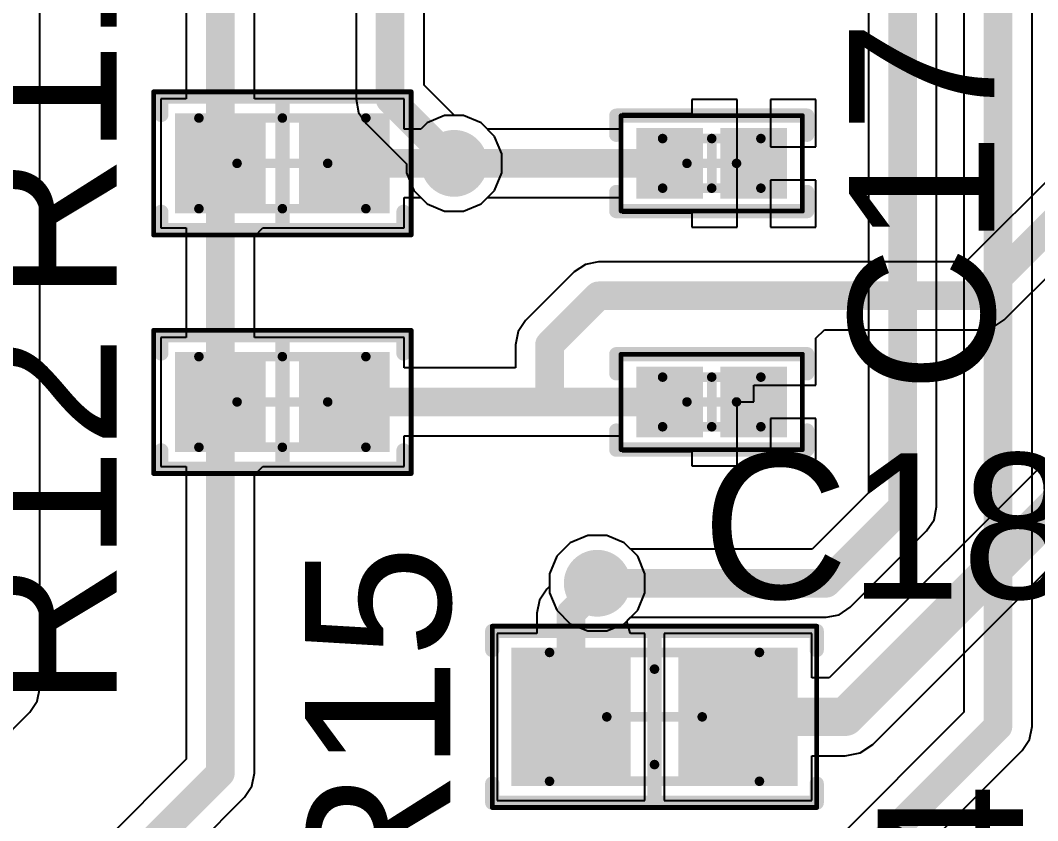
# Model space of a CAD drawing. Header units: millimetres. Extents: x 0.02 to 2.82, y 0.02 to 1.79.
# Drawn here: x 2.0867 to 2.5065, y 0.1914 to 0.5216 of the extents above; entities that cross this region are included whole.
import ezdxf

# ---------------------------------------------------------------- set-up
doc = ezdxf.new("R2010")
doc.units = ezdxf.units.MM
doc.header["$MEASUREMENT"] = 0
for name, color, linetype in [('BottomLayer', 5, 'Continuous'), ('BottomSolder', 6, 'Continuous'), ('Mechanical13', 56, 'Continuous'), ('Mechanical15', 56, 'Continuous'), ('TopLayer', 1, 'Continuous'), ('TopOverlay', 2, 'Continuous'), ('TopPaste', 8, 'Continuous'), ('TopSolder', 216, 'Continuous'), ('ViaHoleLayer', 16, 'Continuous')]:
    doc.layers.add(name, color=color, linetype=linetype)
doc.styles.add('Arial', font='arial.ttf', dxfattribs={"height": 0.2})

# ---------------------------------------------------------------- blocks, each defined once
blk = doc.blocks.new('RES_0805_2012_2')
at = {"layer": 'TopLayer'}
for points in [[(-0.0570866, -0.0265748), (-0.0570866, 0.0265748), (-0.011811, 0.0265748), (-0.011811, -0.0265748)], [(0.011811, -0.0265748), (0.011811, 0.0265748), (0.0570866, 0.0265748), (0.0570866, -0.0265748)]]:
    blk.add_hatch(color=1, dxfattribs=at).paths.add_polyline_path(points)
at = {"layer": 'TopPaste'}
for points in [[(-0.0570866, -0.0265748), (-0.0570866, 0.0265748), (-0.011811, 0.0265748), (-0.011811, -0.0265748)], [(0.011811, -0.0265748), (0.011811, 0.0265748), (0.0570866, 0.0265748), (0.0570866, -0.0265748)]]:
    blk.add_hatch(color=8, dxfattribs=at).paths.add_polyline_path(points)
at = {"layer": 'TopSolder'}
for points in [[(-0.0590551, -0.0285433), (-0.0590551, 0.0285433), (-0.009842499999999997, 0.0285433), (-0.009842500000000002, -0.0285433)], [(0.009842499999999997, -0.0285433), (0.009842500000000002, 0.0285433), (0.0590551, 0.0285433), (0.0590551, -0.0285433)]]:
    blk.add_hatch(color=216, dxfattribs=at).paths.add_polyline_path(points)
at = {"layer": 'Mechanical13', "const_width": 0.003937}
for points in [[(-0.0433071, -0.0265748), (-0.0433071, 0.0265748)], [(-0.0433071, 0.0265748), (0.0433071, 0.0265748)], [(0.0433071, -0.0265748), (0.0433071, 0.0265748)], [(-0.0433071, -0.0265748), (0.0433071, -0.0265748)]]:
    blk.add_lwpolyline(points, dxfattribs=at)
at = {"layer": 'Mechanical13', "const_width": 0.0019685}
for points in [[(-0.0442913, 0.0265748, 1), (-0.0423229, 0.0265748, 1)], [(-0.0442913, 0.0265748, 1), (-0.0423229, 0.0265748, 1)], [(0.0423229, 0.0265748, 1), (0.0442913, 0.0265748, 1)], [(0.0423229, 0.0265748, 1), (0.0442913, 0.0265748, 1)], [(-0.0442913, -0.0265748, 1), (-0.0423229, -0.0265748, 1)], [(-0.0442913, -0.0265748, 1), (-0.0423229, -0.0265748, 1)], [(0.0423229, -0.0265748, 1), (0.0442913, -0.0265748, 1)], [(0.0423229, -0.0265748, 1), (0.0442913, -0.0265748, 1)]]:
    blk.add_lwpolyline(points, format="xyb", close=True, dxfattribs=at)
at = {"layer": 'Mechanical15'}
for points, const_width in [([(-0.0669291, -0.0374016), (-0.0669291, 0.0374016)], 0.0019685), ([(-0.0669291, 0.0374016), (0.0669292, 0.0374016)], 0.0019685), ([(0.0669292, -0.0374016), (0.0669292, 0.0374016)], 0.0019685), ([(0, -0.019685), (0, 0.019685)], 0.003937), ([(-0.019685, 0), (0.0196851, 0)], 0.003937), ([(-0.0669291, -0.0374016), (0.0669292, -0.0374016)], 0.0019685)]:
    blk.add_lwpolyline(points, dxfattribs=dict(at, const_width=const_width))
for points, const_width in [([(-0.0674212, 0.0374016, 1), (-0.066437, 0.0374016, 1)], 0.0009842), ([(-0.0674212, 0.0374016, 1), (-0.066437, 0.0374016, 1)], 0.0009842), ([(0.0664371, 0.0374016, 1), (0.0674213, 0.0374016, 1)], 0.0009842), ([(0.0664371, 0.0374016, 1), (0.0674213, 0.0374016, 1)], 0.0009842), ([(-0.0009842, 0.019685, 1), (0.0009842, 0.019685, 1)], 0.0019685), ([(-0.0206692, 0, 1), (-0.0187008, 0, 1)], 0.0019685), ([(0.0187009, 0, 1), (0.0206693, 0, 1)], 0.0019685), ([(-0.0009842, -0.019685, 1), (0.0009842, -0.019685, 1)], 0.0019685), ([(-0.0674212, -0.0374016, 1), (-0.066437, -0.0374016, 1)], 0.0009842), ([(-0.0674212, -0.0374016, 1), (-0.066437, -0.0374016, 1)], 0.0009842), ([(0.0664371, -0.0374016, 1), (0.0674213, -0.0374016, 1)], 0.0009842), ([(0.0664371, -0.0374016, 1), (0.0674213, -0.0374016, 1)], 0.0009842)]:
    blk.add_lwpolyline(points, format="xyb", close=True, dxfattribs=dict(at, const_width=const_width))
at = {"layer": 'TopOverlay', "const_width": 0.0059055}
for points in [[(-0.0669291, 0.0275591), (-0.0669291, 0.0354331)], [(-0.0669291, 0.0354331), (0.0669291, 0.0354331)], [(0, -0.0354331), (0, 0.0354331)], [(0.0669291, 0.0275591), (0.0669291, 0.0354331)], [(-0.0669291, -0.0354331), (-0.0669291, -0.0275591)], [(0.0669291, -0.0354331), (0.0669291, -0.0275591)], [(-0.0669291, -0.0354331), (0.0669291, -0.0354331)]]:
    blk.add_lwpolyline(points, dxfattribs=at)
at = {"layer": 'TopOverlay', "const_width": 0.0029527}
for points in [[(-0.0684055, 0.0354331, 1), (-0.0654527, 0.0354331, 1)], [(-0.0684055, 0.0354331, 1), (-0.0654527, 0.0354331, 1)], [(-0.0014764, 0.0354331, 1), (0.0014764, 0.0354331, 1)], [(0.0654527, 0.0354331, 1), (0.0684055, 0.0354331, 1)], [(0.0654527, 0.0354331, 1), (0.0684055, 0.0354331, 1)], [(-0.0684055, 0.0275591, 1), (-0.0654527, 0.0275591, 1)], [(0.0654527, 0.0275591, 1), (0.0684055, 0.0275591, 1)], [(-0.0684055, -0.0275591, 1), (-0.0654527, -0.0275591, 1)], [(0.0654527, -0.0275591, 1), (0.0684055, -0.0275591, 1)], [(-0.0684055, -0.0354331, 1), (-0.0654527, -0.0354331, 1)], [(-0.0684055, -0.0354331, 1), (-0.0654527, -0.0354331, 1)], [(-0.0014764, -0.0354331, 1), (0.0014764, -0.0354331, 1)], [(0.0654527, -0.0354331, 1), (0.0684055, -0.0354331, 1)], [(0.0654527, -0.0354331, 1), (0.0684055, -0.0354331, 1)]]:
    blk.add_lwpolyline(points, format="xyb", close=True, dxfattribs=at)
blk = doc.blocks.new('RES_0603_1608_11')
at = {"layer": 'TopLayer'}
for points in [[(-0.0423229, -0.0187008), (-0.0423229, 0.0187008), (-0.0088583, 0.0187008), (-0.0088583, -0.0187008)], [(0.0088582, -0.0187008), (0.0088582, 0.0187008), (0.0423228, 0.0187008), (0.0423228, -0.0187008)]]:
    blk.add_hatch(color=1, dxfattribs=at).paths.add_polyline_path(points)
at = {"layer": 'TopPaste'}
for points in [[(-0.0423229, -0.0187008), (-0.0423229, 0.0187008), (-0.0088583, 0.0187008), (-0.0088583, -0.0187008)], [(0.0088582, -0.0187008), (0.0088582, 0.0187008), (0.0423228, 0.0187008), (0.0423228, -0.0187008)]]:
    blk.add_hatch(color=8, dxfattribs=at).paths.add_polyline_path(points)
at = {"layer": 'TopSolder'}
for points in [[(-0.0442914, -0.0206693), (-0.0442914, 0.0206693), (-0.0068898, 0.0206693), (-0.0068898, -0.0206693)], [(0.0068897, -0.0206693), (0.0068897, 0.0206693), (0.0442913, 0.0206693), (0.0442913, -0.0206693)]]:
    blk.add_hatch(color=216, dxfattribs=at).paths.add_polyline_path(points)
at = {"layer": 'Mechanical13', "const_width": 0.003937}
for points in [[(-0.0344489, 0.0187008), (-0.0344489, -0.0187008)], [(0.0344488, 0.0187008), (-0.0344489, 0.0187008)], [(0.0344488, 0.0187008), (0.0344488, -0.0187008)], [(0.0344488, -0.0187008), (-0.0344489, -0.0187008)]]:
    blk.add_lwpolyline(points, dxfattribs=at)
at = {"layer": 'Mechanical13', "const_width": 0.0019685}
for points in [[(-0.0354331, 0.0187008, 1), (-0.0334647, 0.0187008, 1)], [(-0.0354331, 0.0187008, 1), (-0.0334647, 0.0187008, 1)], [(0.0334646, 0.0187008, 1), (0.035433, 0.0187008, 1)], [(0.0334646, 0.0187008, 1), (0.035433, 0.0187008, 1)], [(-0.0354331, -0.0187008, 1), (-0.0334647, -0.0187008, 1)], [(-0.0354331, -0.0187008, 1), (-0.0334647, -0.0187008, 1)], [(0.0334646, -0.0187008, 1), (0.035433, -0.0187008, 1)], [(0.0334646, -0.0187008, 1), (0.035433, -0.0187008, 1)]]:
    blk.add_lwpolyline(points, format="xyb", close=True, dxfattribs=at)
at = {"layer": 'Mechanical15'}
for points, const_width in [([(-0.0531497, 0.0295276), (-0.0531497, -0.0295275)], 0.0019685), ([(0.0531496, 0.0295276), (-0.0531497, 0.0295276)], 0.0019685), ([(0.0531496, 0.0295276), (0.0531496, -0.0295275)], 0.0019685), ([(0, 0.0187008), (0, -0.0187008)], 0.003937), ([(0.0187007, 0), (-0.0187008, 0)], 0.003937), ([(0.0531496, -0.0295275), (-0.0531497, -0.0295275)], 0.0019685)]:
    blk.add_lwpolyline(points, dxfattribs=dict(at, const_width=const_width))
for points, const_width in [([(-0.0536418, 0.0295276, 1), (-0.0526576, 0.0295276, 1)], 0.0009842), ([(-0.0536418, 0.0295276, 1), (-0.0526576, 0.0295276, 1)], 0.0009842), ([(0.0526575, 0.0295276, 1), (0.0536417, 0.0295276, 1)], 0.0009842), ([(0.0526575, 0.0295276, 1), (0.0536417, 0.0295276, 1)], 0.0009842), ([(-0.0009842, 0.0187008, 1), (0.0009842, 0.0187008, 1)], 0.0019685), ([(-0.019685, 0, 1), (-0.0177166, 0, 1)], 0.0019685), ([(0.0177165, 0, 1), (0.0196849, 0, 1)], 0.0019685), ([(-0.0009842, -0.0187008, 1), (0.0009842, -0.0187008, 1)], 0.0019685), ([(-0.0536418, -0.0295275, 1), (-0.0526576, -0.0295275, 1)], 0.0009842), ([(-0.0536418, -0.0295275, 1), (-0.0526576, -0.0295275, 1)], 0.0009842), ([(0.0526575, -0.0295275, 1), (0.0536417, -0.0295275, 1)], 0.0009842), ([(0.0526575, -0.0295275, 1), (0.0536417, -0.0295275, 1)], 0.0009842)]:
    blk.add_lwpolyline(points, format="xyb", close=True, dxfattribs=dict(at, const_width=const_width))
at = {"layer": 'TopOverlay', "const_width": 0.0059055}
for points in [[(-0.05, 0.0275591), (-0.05, 0.02)], [(0.05, 0.0275591), (-0.05, 0.0275591)], [(0, 0.0275591), (0, -0.0275591)], [(0.05, 0.0275591), (0.05, 0.02)], [(-0.05, -0.02), (-0.05, -0.0275591)], [(0.05, -0.02), (0.05, -0.0275591)], [(0.05, -0.0275591), (-0.05, -0.0275591)]]:
    blk.add_lwpolyline(points, dxfattribs=at)
at = {"layer": 'TopOverlay', "const_width": 0.0029527}
for points in [[(-0.0514764, 0.0275591, 1), (-0.0485236, 0.0275591, 1)], [(-0.0514764, 0.0275591, 1), (-0.0485236, 0.0275591, 1)], [(-0.0014764, 0.0275591, 1), (0.0014764, 0.0275591, 1)], [(0.0485236, 0.0275591, 1), (0.0514764, 0.0275591, 1)], [(0.0485236, 0.0275591, 1), (0.0514764, 0.0275591, 1)], [(-0.0514764, 0.02, 1), (-0.0485236, 0.02, 1)], [(0.0485236, 0.02, 1), (0.0514764, 0.02, 1)], [(-0.0514764, -0.02, 1), (-0.0485236, -0.02, 1)], [(0.0485236, -0.02, 1), (0.0514764, -0.02, 1)], [(-0.0514764, -0.0275591, 1), (-0.0485236, -0.0275591, 1)], [(-0.0514764, -0.0275591, 1), (-0.0485236, -0.0275591, 1)], [(-0.0014764, -0.0275591, 1), (0.0014764, -0.0275591, 1)], [(0.0485236, -0.0275591, 1), (0.0514764, -0.0275591, 1)], [(0.0485236, -0.0275591, 1), (0.0514764, -0.0275591, 1)]]:
    blk.add_lwpolyline(points, format="xyb", close=True, dxfattribs=at)
blk = doc.blocks.new('RES_0603_1608_12')
at = {"layer": 'TopLayer'}
for points in [[(-0.0423229, -0.0187008), (-0.0423229, 0.0187008), (-0.0088583, 0.0187008), (-0.0088583, -0.0187008)], [(0.0088582, -0.0187008), (0.0088582, 0.0187008), (0.0423228, 0.0187008), (0.0423228, -0.0187008)]]:
    blk.add_hatch(color=1, dxfattribs=at).paths.add_polyline_path(points)
at = {"layer": 'TopPaste'}
for points in [[(-0.0423229, -0.0187008), (-0.0423229, 0.0187008), (-0.0088583, 0.0187008), (-0.0088583, -0.0187008)], [(0.0088582, -0.0187008), (0.0088582, 0.0187008), (0.0423228, 0.0187008), (0.0423228, -0.0187008)]]:
    blk.add_hatch(color=8, dxfattribs=at).paths.add_polyline_path(points)
at = {"layer": 'TopSolder'}
for points in [[(-0.0442914, -0.0206693), (-0.0442914, 0.0206693), (-0.0068898, 0.0206693), (-0.0068898, -0.0206693)], [(0.0068897, -0.0206693), (0.0068897, 0.0206693), (0.0442913, 0.0206693), (0.0442913, -0.0206693)]]:
    blk.add_hatch(color=216, dxfattribs=at).paths.add_polyline_path(points)
at = {"layer": 'Mechanical13', "const_width": 0.003937}
for points in [[(-0.0344489, 0.0187008), (-0.0344489, -0.0187008)], [(0.0344488, 0.0187008), (-0.0344489, 0.0187008)], [(0.0344488, 0.0187008), (0.0344488, -0.0187008)], [(0.0344488, -0.0187008), (-0.0344489, -0.0187008)]]:
    blk.add_lwpolyline(points, dxfattribs=at)
at = {"layer": 'Mechanical13', "const_width": 0.0019685}
for points in [[(-0.0354331, 0.0187008, 1), (-0.0334647, 0.0187008, 1)], [(-0.0354331, 0.0187008, 1), (-0.0334647, 0.0187008, 1)], [(0.0334646, 0.0187008, 1), (0.035433, 0.0187008, 1)], [(0.0334646, 0.0187008, 1), (0.035433, 0.0187008, 1)], [(-0.0354331, -0.0187008, 1), (-0.0334647, -0.0187008, 1)], [(-0.0354331, -0.0187008, 1), (-0.0334647, -0.0187008, 1)], [(0.0334646, -0.0187008, 1), (0.035433, -0.0187008, 1)], [(0.0334646, -0.0187008, 1), (0.035433, -0.0187008, 1)]]:
    blk.add_lwpolyline(points, format="xyb", close=True, dxfattribs=at)
at = {"layer": 'Mechanical15'}
for points, const_width in [([(-0.0531497, 0.0295276), (-0.0531497, -0.0295275)], 0.0019685), ([(0.0531496, 0.0295276), (-0.0531497, 0.0295276)], 0.0019685), ([(0.0531496, 0.0295276), (0.0531496, -0.0295275)], 0.0019685), ([(0, 0.0187008), (0, -0.0187008)], 0.003937), ([(0.0187007, 0), (-0.0187008, 0)], 0.003937), ([(0.0531496, -0.0295275), (-0.0531497, -0.0295275)], 0.0019685)]:
    blk.add_lwpolyline(points, dxfattribs=dict(at, const_width=const_width))
for points, const_width in [([(-0.0536418, 0.0295276, 1), (-0.0526576, 0.0295276, 1)], 0.0009842), ([(-0.0536418, 0.0295276, 1), (-0.0526576, 0.0295276, 1)], 0.0009842), ([(0.0526575, 0.0295276, 1), (0.0536417, 0.0295276, 1)], 0.0009842), ([(0.0526575, 0.0295276, 1), (0.0536417, 0.0295276, 1)], 0.0009842), ([(-0.0009842, 0.0187008, 1), (0.0009842, 0.0187008, 1)], 0.0019685), ([(-0.019685, 0, 1), (-0.0177166, 0, 1)], 0.0019685), ([(0.0177165, 0, 1), (0.0196849, 0, 1)], 0.0019685), ([(-0.0009842, -0.0187008, 1), (0.0009842, -0.0187008, 1)], 0.0019685), ([(-0.0536418, -0.0295275, 1), (-0.0526576, -0.0295275, 1)], 0.0009842), ([(-0.0536418, -0.0295275, 1), (-0.0526576, -0.0295275, 1)], 0.0009842), ([(0.0526575, -0.0295275, 1), (0.0536417, -0.0295275, 1)], 0.0009842), ([(0.0526575, -0.0295275, 1), (0.0536417, -0.0295275, 1)], 0.0009842)]:
    blk.add_lwpolyline(points, format="xyb", close=True, dxfattribs=dict(at, const_width=const_width))
at = {"layer": 'TopOverlay', "const_width": 0.0059055}
for points in [[(-0.05, 0.0275591), (-0.05, 0.02)], [(0.05, 0.0275591), (-0.05, 0.0275591)], [(0, 0.0275591), (0, -0.0275591)], [(0.05, 0.0275591), (0.05, 0.02)], [(-0.05, -0.02), (-0.05, -0.0275591)], [(0.05, -0.02), (0.05, -0.0275591)], [(0.05, -0.0275591), (-0.05, -0.0275591)]]:
    blk.add_lwpolyline(points, dxfattribs=at)
at = {"layer": 'TopOverlay', "const_width": 0.0029527}
for points in [[(-0.0514764, 0.0275591, 1), (-0.0485236, 0.0275591, 1)], [(-0.0514764, 0.0275591, 1), (-0.0485236, 0.0275591, 1)], [(-0.0014764, 0.0275591, 1), (0.0014764, 0.0275591, 1)], [(0.0485236, 0.0275591, 1), (0.0514764, 0.0275591, 1)], [(0.0485236, 0.0275591, 1), (0.0514764, 0.0275591, 1)], [(-0.0514764, 0.02, 1), (-0.0485236, 0.02, 1)], [(0.0485236, 0.02, 1), (0.0514764, 0.02, 1)], [(-0.0514764, -0.02, 1), (-0.0485236, -0.02, 1)], [(0.0485236, -0.02, 1), (0.0514764, -0.02, 1)], [(-0.0514764, -0.0275591, 1), (-0.0485236, -0.0275591, 1)], [(-0.0514764, -0.0275591, 1), (-0.0485236, -0.0275591, 1)], [(-0.0014764, -0.0275591, 1), (0.0014764, -0.0275591, 1)], [(0.0485236, -0.0275591, 1), (0.0514764, -0.0275591, 1)], [(0.0485236, -0.0275591, 1), (0.0514764, -0.0275591, 1)]]:
    blk.add_lwpolyline(points, format="xyb", close=True, dxfattribs=at)
blk = doc.blocks.new('CAP_0402_1005_43')
at = {"layer": 'TopLayer'}
for points in [[(-0.0291338, -0.01259845), (-0.0291338, 0.01259845), (-0.005511799999999998, 0.01259845), (-0.005511800000000002, -0.01259845)], [(0.005511899999999998, -0.01259845), (0.005511900000000002, 0.01259845), (0.0291339, 0.01259845), (0.0291339, -0.01259845)]]:
    blk.add_hatch(color=1, dxfattribs=at).paths.add_polyline_path(points)
at = {"layer": 'TopPaste'}
for points in [[(-0.0291338, -0.01259845), (-0.0291338, 0.01259845), (-0.005511799999999998, 0.01259845), (-0.005511800000000002, -0.01259845)], [(0.005511899999999998, -0.01259845), (0.005511900000000002, 0.01259845), (0.0291339, 0.01259845), (0.0291339, -0.01259845)]]:
    blk.add_hatch(color=8, dxfattribs=at).paths.add_polyline_path(points)
at = {"layer": 'TopSolder'}
for points in [[(-0.0311023, -0.01456695), (-0.0311023, 0.01456695), (-0.0035433, 0.01456695), (-0.0035433, -0.01456695)], [(0.0035434, -0.01456695), (0.0035434, 0.01456695), (0.0311024, 0.01456695), (0.0311024, -0.01456695)]]:
    blk.add_hatch(color=216, dxfattribs=at).paths.add_polyline_path(points)
at = {"layer": 'Mechanical13', "const_width": 0.003937}
for points in [[(0.0202756, 0.0102362), (-0.0202756, 0.0102362)], [(-0.0202756, 0.0102362), (-0.0202756, -0.0102362)], [(0.0202756, 0.0102362), (0.0202756, -0.0102362)], [(0.0202756, -0.0102362), (-0.0202756, -0.0102362)]]:
    blk.add_lwpolyline(points, dxfattribs=at)
at = {"layer": 'Mechanical13', "const_width": 0.0019685}
for points in [[(-0.0212598, 0.0102362, 1), (-0.0192914, 0.0102362, 1)], [(-0.0212598, 0.0102362, 1), (-0.0192914, 0.0102362, 1)], [(0.0192914, 0.0102362, 1), (0.0212598, 0.0102362, 1)], [(0.0192914, 0.0102362, 1), (0.0212598, 0.0102362, 1)], [(-0.0212598, -0.0102362, 1), (-0.0192914, -0.0102362, 1)], [(-0.0212598, -0.0102362, 1), (-0.0192914, -0.0102362, 1)], [(0.0192914, -0.0102362, 1), (0.0212598, -0.0102362, 1)], [(0.0192914, -0.0102362, 1), (0.0212598, -0.0102362, 1)]]:
    blk.add_lwpolyline(points, format="xyb", close=True, dxfattribs=at)
at = {"layer": 'Mechanical15'}
for points, const_width in [([(0.0374016, 0.019685), (-0.0374015, 0.019685)], 0.0019685), ([(-0.0374015, 0.019685), (-0.0374015, -0.0196851)], 0.0019685), ([(0.0374016, 0.019685), (0.0374016, -0.0196851)], 0.0019685), ([(0, 0.0102362), (0, -0.0102362)], 0.003937), ([(0.0102363, 0), (-0.0102362, 0)], 0.003937), ([(0.0374016, -0.0196851), (-0.0374015, -0.0196851)], 0.0019685)]:
    blk.add_lwpolyline(points, dxfattribs=dict(at, const_width=const_width))
for points, const_width in [([(-0.0378936, 0.019685, 1), (-0.0369094, 0.019685, 1)], 0.0009842), ([(-0.0378936, 0.019685, 1), (-0.0369094, 0.019685, 1)], 0.0009842), ([(0.0369095, 0.019685, 1), (0.0378937, 0.019685, 1)], 0.0009842), ([(0.0369095, 0.019685, 1), (0.0378937, 0.019685, 1)], 0.0009842), ([(-0.0009842, 0.0102362, 1), (0.0009842, 0.0102362, 1)], 0.0019685), ([(-0.0112204, 0, 1), (-0.009252, 0, 1)], 0.0019685), ([(0.0092521, 0, 1), (0.0112205, 0, 1)], 0.0019685), ([(-0.0009842, -0.0102362, 1), (0.0009842, -0.0102362, 1)], 0.0019685), ([(-0.0378936, -0.0196851, 1), (-0.0369094, -0.0196851, 1)], 0.0009842), ([(-0.0378936, -0.0196851, 1), (-0.0369094, -0.0196851, 1)], 0.0009842), ([(0.0369095, -0.0196851, 1), (0.0378937, -0.0196851, 1)], 0.0009842), ([(0.0369095, -0.0196851, 1), (0.0378937, -0.0196851, 1)], 0.0009842)]:
    blk.add_lwpolyline(points, format="xyb", close=True, dxfattribs=dict(at, const_width=const_width))
at = {"layer": 'TopOverlay', "const_width": 0.0059055}
for points in [[(0.0393701, 0.019685), (-0.0393701, 0.019685)], [(-0.0393701, 0.019685), (-0.0393701, 0.011811)], [(0.0393701, 0.019685), (0.0393701, 0.011811)], [(-0.0393701, -0.011811), (-0.0393701, -0.019685)], [(0.0393701, -0.011811), (0.0393701, -0.019685)], [(0.0393701, -0.019685), (-0.0393701, -0.019685)]]:
    blk.add_lwpolyline(points, dxfattribs=at)
at = {"layer": 'TopOverlay', "const_width": 0.0029527}
for points in [[(-0.0408465, 0.019685, 1), (-0.0378937, 0.019685, 1)], [(-0.0408465, 0.019685, 1), (-0.0378937, 0.019685, 1)], [(0.0378937, 0.019685, 1), (0.0408465, 0.019685, 1)], [(0.0378937, 0.019685, 1), (0.0408465, 0.019685, 1)], [(-0.0408465, 0.011811, 1), (-0.0378937, 0.011811, 1)], [(0.0378937, 0.011811, 1), (0.0408465, 0.011811, 1)], [(-0.0408465, -0.011811, 1), (-0.0378937, -0.011811, 1)], [(0.0378937, -0.011811, 1), (0.0408465, -0.011811, 1)], [(-0.0408465, -0.019685, 1), (-0.0378937, -0.019685, 1)], [(-0.0408465, -0.019685, 1), (-0.0378937, -0.019685, 1)], [(0.0378937, -0.019685, 1), (0.0408465, -0.019685, 1)], [(0.0378937, -0.019685, 1), (0.0408465, -0.019685, 1)]]:
    blk.add_lwpolyline(points, format="xyb", close=True, dxfattribs=at)
blk = doc.blocks.new('CAP_0402_1005_44')
at = {"layer": 'TopLayer'}
for points in [[(-0.0291338, -0.01259845), (-0.0291338, 0.01259845), (-0.005511799999999998, 0.01259845), (-0.005511800000000002, -0.01259845)], [(0.005511899999999998, -0.01259845), (0.005511900000000002, 0.01259845), (0.0291339, 0.01259845), (0.0291339, -0.01259845)]]:
    blk.add_hatch(color=1, dxfattribs=at).paths.add_polyline_path(points)
at = {"layer": 'TopPaste'}
for points in [[(-0.0291338, -0.01259845), (-0.0291338, 0.01259845), (-0.005511799999999998, 0.01259845), (-0.005511800000000002, -0.01259845)], [(0.005511899999999998, -0.01259845), (0.005511900000000002, 0.01259845), (0.0291339, 0.01259845), (0.0291339, -0.01259845)]]:
    blk.add_hatch(color=8, dxfattribs=at).paths.add_polyline_path(points)
at = {"layer": 'TopSolder'}
for points in [[(-0.0311023, -0.01456695), (-0.0311023, 0.01456695), (-0.0035433, 0.01456695), (-0.0035433, -0.01456695)], [(0.0035434, -0.01456695), (0.0035434, 0.01456695), (0.0311024, 0.01456695), (0.0311024, -0.01456695)]]:
    blk.add_hatch(color=216, dxfattribs=at).paths.add_polyline_path(points)
at = {"layer": 'Mechanical13', "const_width": 0.003937}
for points in [[(0.0202756, 0.0102362), (-0.0202756, 0.0102362)], [(-0.0202756, 0.0102362), (-0.0202756, -0.0102362)], [(0.0202756, 0.0102362), (0.0202756, -0.0102362)], [(0.0202756, -0.0102362), (-0.0202756, -0.0102362)]]:
    blk.add_lwpolyline(points, dxfattribs=at)
at = {"layer": 'Mechanical13', "const_width": 0.0019685}
for points in [[(-0.0212598, 0.0102362, 1), (-0.0192914, 0.0102362, 1)], [(-0.0212598, 0.0102362, 1), (-0.0192914, 0.0102362, 1)], [(0.0192914, 0.0102362, 1), (0.0212598, 0.0102362, 1)], [(0.0192914, 0.0102362, 1), (0.0212598, 0.0102362, 1)], [(-0.0212598, -0.0102362, 1), (-0.0192914, -0.0102362, 1)], [(-0.0212598, -0.0102362, 1), (-0.0192914, -0.0102362, 1)], [(0.0192914, -0.0102362, 1), (0.0212598, -0.0102362, 1)], [(0.0192914, -0.0102362, 1), (0.0212598, -0.0102362, 1)]]:
    blk.add_lwpolyline(points, format="xyb", close=True, dxfattribs=at)
at = {"layer": 'Mechanical15'}
for points, const_width in [([(0.0374016, 0.019685), (-0.0374015, 0.019685)], 0.0019685), ([(-0.0374015, 0.019685), (-0.0374015, -0.0196851)], 0.0019685), ([(0.0374016, 0.019685), (0.0374016, -0.0196851)], 0.0019685), ([(0, 0.0102362), (0, -0.0102362)], 0.003937), ([(0.0102363, 0), (-0.0102362, 0)], 0.003937), ([(0.0374016, -0.0196851), (-0.0374015, -0.0196851)], 0.0019685)]:
    blk.add_lwpolyline(points, dxfattribs=dict(at, const_width=const_width))
for points, const_width in [([(-0.0378936, 0.019685, 1), (-0.0369094, 0.019685, 1)], 0.0009842), ([(-0.0378936, 0.019685, 1), (-0.0369094, 0.019685, 1)], 0.0009842), ([(0.0369095, 0.019685, 1), (0.0378937, 0.019685, 1)], 0.0009842), ([(0.0369095, 0.019685, 1), (0.0378937, 0.019685, 1)], 0.0009842), ([(-0.0009842, 0.0102362, 1), (0.0009842, 0.0102362, 1)], 0.0019685), ([(-0.0112204, 0, 1), (-0.009252, 0, 1)], 0.0019685), ([(0.0092521, 0, 1), (0.0112205, 0, 1)], 0.0019685), ([(-0.0009842, -0.0102362, 1), (0.0009842, -0.0102362, 1)], 0.0019685), ([(-0.0378936, -0.0196851, 1), (-0.0369094, -0.0196851, 1)], 0.0009842), ([(-0.0378936, -0.0196851, 1), (-0.0369094, -0.0196851, 1)], 0.0009842), ([(0.0369095, -0.0196851, 1), (0.0378937, -0.0196851, 1)], 0.0009842), ([(0.0369095, -0.0196851, 1), (0.0378937, -0.0196851, 1)], 0.0009842)]:
    blk.add_lwpolyline(points, format="xyb", close=True, dxfattribs=dict(at, const_width=const_width))
at = {"layer": 'TopOverlay', "const_width": 0.0059055}
for points in [[(0.0393701, 0.019685), (-0.0393701, 0.019685)], [(-0.0393701, 0.019685), (-0.0393701, 0.011811)], [(0.0393701, 0.019685), (0.0393701, 0.011811)], [(-0.0393701, -0.011811), (-0.0393701, -0.019685)], [(0.0393701, -0.011811), (0.0393701, -0.019685)], [(0.0393701, -0.019685), (-0.0393701, -0.019685)]]:
    blk.add_lwpolyline(points, dxfattribs=at)
at = {"layer": 'TopOverlay', "const_width": 0.0029527}
for points in [[(-0.0408465, 0.019685, 1), (-0.0378937, 0.019685, 1)], [(-0.0408465, 0.019685, 1), (-0.0378937, 0.019685, 1)], [(0.0378937, 0.019685, 1), (0.0408465, 0.019685, 1)], [(0.0378937, 0.019685, 1), (0.0408465, 0.019685, 1)], [(-0.0408465, 0.011811, 1), (-0.0378937, 0.011811, 1)], [(0.0378937, 0.011811, 1), (0.0408465, 0.011811, 1)], [(-0.0408465, -0.011811, 1), (-0.0378937, -0.011811, 1)], [(0.0378937, -0.011811, 1), (0.0408465, -0.011811, 1)], [(-0.0408465, -0.019685, 1), (-0.0378937, -0.019685, 1)], [(-0.0408465, -0.019685, 1), (-0.0378937, -0.019685, 1)], [(0.0378937, -0.019685, 1), (0.0408465, -0.019685, 1)], [(0.0378937, -0.019685, 1), (0.0408465, -0.019685, 1)]]:
    blk.add_lwpolyline(points, format="xyb", close=True, dxfattribs=at)

msp = doc.modelspace()

# ---------------------------------------------------------------- hatches: boundary and pattern name
at = {"layer": 'BottomLayer'}
h = msp.add_hatch(color=5, dxfattribs=at)
edge = h.paths.add_edge_path()
edge.add_arc((2.265748, 0.4625984), 0.011811, 0, 360)
h = msp.add_hatch(color=5, dxfattribs=at)
edge = h.paths.add_edge_path()
edge.add_arc((2.3248031, 0.2893701), 0.011811, 0, 360)
at = {"layer": 'BottomSolder'}
h = msp.add_hatch(color=6, dxfattribs=at)
edge = h.paths.add_edge_path()
edge.add_arc((2.265748, 0.4625984), 0.0137795, 0, 360)
h = msp.add_hatch(color=6, dxfattribs=at)
edge = h.paths.add_edge_path()
edge.add_arc((2.3248031, 0.2893701), 0.0137795, 0, 360)
at = {"layer": 'TopLayer'}
h = msp.add_hatch(color=1, dxfattribs=at)
edge = h.paths.add_edge_path()
edge.add_arc((2.265748, 0.4625984), 0.011811, 0, 360)
h = msp.add_hatch(color=1, dxfattribs=at)
edge = h.paths.add_edge_path()
edge.add_arc((2.3248031, 0.2893701), 0.011811, 0, 360)
at = {"layer": 'TopSolder'}
h = msp.add_hatch(color=216, dxfattribs=at)
edge = h.paths.add_edge_path()
edge.add_arc((2.265748, 0.4625984), 0.0137795, 0, 360)
h = msp.add_hatch(color=216, dxfattribs=at)
edge = h.paths.add_edge_path()
edge.add_arc((2.3248031, 0.2893701), 0.0137795, 0, 360)
at = {"layer": 'ViaHoleLayer'}
h = msp.add_hatch(color=16, dxfattribs=at)
edge = h.paths.add_edge_path()
edge.add_arc((2.265748, 0.4625984), 0.0059055, 0, 360)
h = msp.add_hatch(color=16, dxfattribs=at)
edge = h.paths.add_edge_path()
edge.add_arc((2.3248031, 0.2893701), 0.0059055, 0, 360)

# ---------------------------------------------------------------- linework, layer by layer
at = {"layer": 'BottomLayer'}
for p, q in [((2.504207, 0.2303151), (2.504207, 0.8877953)), ((2.476108, 0.8819758), (2.476108, 0.2361346)), ((2.2252695, 0.6979705), (2.2252695, 0.4890274)), ((2.2533685, 0.4948469), (2.2533685, 0.6979705)), ((2.4648369, 0.3208662), (2.4648369, 0.5378348)), ((2.4367379, 0.5363097), (2.4367379, 0.3266857)), ((2.265932, 0.4822834), (2.2533685, 0.4948469)), ((2.2252695, 0.4890274), (2.226339, 0.4836509)), ((2.226339, 0.4836509), (2.2293845, 0.4790929)), ((2.2293845, 0.4790929), (2.246063, 0.4624144)), ((2.2696636, 0.4822834), (2.265932, 0.4822834)), ((2.2768987, 0.4792866), (2.2696636, 0.4822834)), ((2.2824362, 0.4737491), (2.2768987, 0.4792866)), ((2.285433, 0.466514), (2.2824362, 0.4737491)), ((2.285433, 0.4586828), (2.285433, 0.466514)), ((2.246063, 0.4624144), (2.246063, 0.4586828)), ((2.246063, 0.4586828), (2.2490598, 0.4514477)), ((2.2824362, 0.4514477), (2.285433, 0.4586828)), ((2.2490598, 0.4514477), (2.2545973, 0.4459102)), ((2.2768987, 0.4459102), (2.2824362, 0.4514477)), ((2.2545973, 0.4459102), (2.2618324, 0.4429134)), ((2.2696636, 0.4429134), (2.2768987, 0.4459102)), ((2.2618324, 0.4429134), (2.2696636, 0.4429134)), ((2.4367379, 0.3266857), (2.4134718, 0.3034196)), ((2.4637674, 0.3154897), (2.4648369, 0.3208662)), ((2.4607219, 0.3109317), (2.4637674, 0.3154897)), ((2.4292258, 0.2794356), (2.4607219, 0.3109317)), ((2.3208875, 0.3090551), (2.3136524, 0.3060583)), ((2.3287187, 0.3090551), (2.3208875, 0.3090551)), ((2.3359538, 0.3060583), (2.3287187, 0.3090551)), ((2.3136524, 0.3060583), (2.3081149, 0.3005208)), ((2.3385925, 0.3034196), (2.3359538, 0.3060583)), ((2.4134718, 0.3034196), (2.3385925, 0.3034196)), ((2.3081149, 0.3005208), (2.3051181, 0.2932857)), ((2.3051181, 0.2932857), (2.3051181, 0.2854545)), ((2.3051181, 0.2854545), (2.3081149, 0.2782194)), ((2.3081149, 0.2782194), (2.3136524, 0.2726819)), ((2.4246678, 0.2763901), (2.4292258, 0.2794356)), ((2.3359538, 0.2726819), (2.3385925, 0.2753206)), ((2.3385925, 0.2753206), (2.4192913, 0.2753206)), ((2.4192913, 0.2753206), (2.4246678, 0.2763901)), ((2.3136524, 0.2726819), (2.3208875, 0.2696851)), ((2.3208875, 0.2696851), (2.3287187, 0.2696851)), ((2.3287187, 0.2696851), (2.3359538, 0.2726819)), ((2.476108, 0.2361346), (2.4174087, 0.1774353)), ((2.5031375, 0.2249386), (2.504207, 0.2303151)), ((2.500092, 0.2203806), (2.5031375, 0.2249386)), ((2.4331627, 0.1534513), (2.500092, 0.2203806))]:
    msp.add_line(p, q, dxfattribs=at)
at = {"layer": 'BottomLayer', "const_width": 0.011811}
for points in [[(2.4901575, 0.2303151), (2.4901575, 0.8877953)], [(2.239319, 0.4890274), (2.239319, 0.7443861)], [(2.4507874, 0.3208662), (2.4507874, 0.5378348)], [(2.239319, 0.4890274), (2.265748, 0.4625984)], [(2.4192913, 0.2893701), (2.4507874, 0.3208662)], [(2.3248031, 0.2893701), (2.4192913, 0.2893701)], [(2.4232282, 0.1633858), (2.4901575, 0.2303151)]]:
    msp.add_lwpolyline(points, dxfattribs=at)
at = {"layer": 'BottomLayer', "const_width": 0.0059055}
for points in [[(2.2363663, 0.4890274, 1), (2.2422717, 0.4890274, 1)], [(2.2363663, 0.4890274, 1), (2.2422717, 0.4890274, 1)], [(2.2627953, 0.4625984, 1), (2.2687007, 0.4625984, 1)], [(2.4478347, 0.3208662, 1), (2.4537401, 0.3208662, 1)], [(2.4478347, 0.3208662, 1), (2.4537401, 0.3208662, 1)], [(2.3218504, 0.2893701, 1), (2.3277558, 0.2893701, 1)], [(2.4163386, 0.2893701, 1), (2.422244, 0.2893701, 1)], [(2.4163386, 0.2893701, 1), (2.422244, 0.2893701, 1)], [(2.4872048, 0.2303151, 1), (2.4931102, 0.2303151, 1)], [(2.4872048, 0.2303151, 1), (2.4931102, 0.2303151, 1)]]:
    msp.add_lwpolyline(points, format="xyb", close=True, dxfattribs=at)
at = {"layer": 'TopLayer'}
for p, q in [((2.0947581, 0.246063), (2.0947581, 0.8208662)), ((2.6269685, 0.5720343), (2.4769416, 0.4220074)), ((2.4926956, 0.3980234), (2.6367147, 0.5420425)), ((2.1552419, 0.5344488), (2.1552419, 0.4891732)), ((2.1833409, 0.4891732), (2.1833409, 0.5309132)), ((2.1552419, 0.4891732), (2.1446851, 0.4891732)), ((2.1446851, 0.4891732), (2.1446851, 0.4360236)), ((2.1908661, 0.4891732), (2.1833409, 0.4891732)), ((2.1958662, 0.4891733), (2.1908661, 0.4891732)), ((2.1988978, 0.4891732), (2.1958662, 0.4891733)), ((2.2450788, 0.4891732), (2.1988978, 0.4891732)), ((2.2450788, 0.4766479), (2.2450788, 0.4891732)), ((2.3824805, 0.4889763), (2.3637796, 0.4889763)), ((2.3637796, 0.4889763), (2.3637796, 0.4830708)), ((2.3824805, 0.4625985), (2.3824805, 0.4889763)), ((2.4149606, 0.4889763), (2.3962599, 0.4889763)), ((2.3962599, 0.4889763), (2.3962599, 0.4694882)), ((2.4149606, 0.4694882), (2.4149606, 0.4889763)), ((2.3637796, 0.4830708), (2.3350394, 0.4830708)), ((2.3350394, 0.4830708), (2.3350394, 0.4766479)), ((2.2545973, 0.4792866), (2.2519586, 0.4766479)), ((2.2618324, 0.4822834), (2.2545973, 0.4792866)), ((2.2696636, 0.4822834), (2.2618324, 0.4822834)), ((2.2768987, 0.4792866), (2.2696636, 0.4822834)), ((2.2795374, 0.4766479), (2.2768987, 0.4792866)), ((2.2519586, 0.4766479), (2.2450788, 0.4766479)), ((2.3350394, 0.4766479), (2.2795374, 0.4766479)), ((2.3962599, 0.4694882), (2.4149606, 0.4694882)), ((2.3824805, 0.4362205), (2.3824805, 0.4625985)), ((2.4149606, 0.4557088), (2.3962599, 0.4557088)), ((2.3962599, 0.4557088), (2.3962599, 0.4362205)), ((2.4149606, 0.4362205), (2.4149606, 0.4557088)), ((2.2450788, 0.4360236), (2.2450788, 0.4485489)), ((2.2450788, 0.4485489), (2.2519586, 0.4485489)), ((2.2519586, 0.4485489), (2.2545973, 0.4459102)), ((2.2545973, 0.4459102), (2.2618324, 0.4429134)), ((2.2696636, 0.4429134), (2.2768987, 0.4459102)), ((2.2768987, 0.4459102), (2.2795374, 0.4485489)), ((2.2795374, 0.4485489), (2.3350394, 0.4485489)), ((2.3350394, 0.4485489), (2.3350394, 0.442126)), ((2.2618324, 0.4429134), (2.2696636, 0.4429134)), ((2.3350394, 0.442126), (2.3637796, 0.442126)), ((2.3637796, 0.442126), (2.3637796, 0.4362205)), ((2.1446851, 0.4360236), (2.1552419, 0.4360236)), ((2.1552419, 0.4360236), (2.1552419, 0.390748)), ((2.1833409, 0.432488), (2.1868765, 0.4360236)), ((2.1833409, 0.390748), (2.1833409, 0.432488)), ((2.1868765, 0.4360236), (2.1938977, 0.4360235)), ((2.1938977, 0.4360235), (2.1988978, 0.4360236)), ((2.1988978, 0.4360236), (2.2450788, 0.4360236)), ((2.3637796, 0.4362205), (2.3824805, 0.4362205)), ((2.3962599, 0.4362205), (2.4149606, 0.4362205)), ((2.5998666, 0.4296605), (2.4205145, 0.2503085)), ((2.3199042, 0.4209379), (2.3153462, 0.4178924)), ((2.3252807, 0.4220074), (2.3199042, 0.4209379)), ((2.4769416, 0.4220074), (2.3252807, 0.4220074)), ((2.3153462, 0.4178924), (2.2951839, 0.3977301)), ((2.4385191, 0.2228983), (2.6178713, 0.4022506)), ((2.2951839, 0.3977301), (2.2921384, 0.3931721)), ((2.4827611, 0.3939084), (2.4881376, 0.3949779)), ((2.4881376, 0.3949779), (2.4926956, 0.3980234)), ((2.1552419, 0.390748), (2.1446851, 0.390748)), ((2.1446851, 0.390748), (2.1446851, 0.3375984)), ((2.1908661, 0.390748), (2.1833409, 0.390748)), ((2.1958662, 0.3907481), (2.1908661, 0.390748)), ((2.1988978, 0.390748), (2.1958662, 0.3907481)), ((2.2450788, 0.390748), (2.1988978, 0.390748)), ((2.2450788, 0.3782227), (2.2450788, 0.390748)), ((2.2921384, 0.3931721), (2.2910689, 0.3877956)), ((2.4149606, 0.390551), (2.41857, 0.3939084)), ((2.4149606, 0.371063), (2.4149606, 0.390551)), ((2.41857, 0.3939084), (2.4827611, 0.3939084)), ((2.2910689, 0.3877956), (2.2910689, 0.3782227)), ((2.2910689, 0.3782227), (2.2450788, 0.3782227)), ((2.3893702, 0.3641733), (2.3893702, 0.371063)), ((2.3893702, 0.371063), (2.4149606, 0.371063)), ((2.3824805, 0.3377953), (2.3824805, 0.3641733)), ((2.3824805, 0.3641733), (2.3893702, 0.3641733)), ((2.4149606, 0.3572836), (2.3962599, 0.3572836)), ((2.3962599, 0.3572836), (2.3962599, 0.3377953)), ((2.4149606, 0.3377953), (2.4149606, 0.3572836)), ((2.2450788, 0.3375984), (2.2450788, 0.3501237)), ((2.2450788, 0.3501237), (2.3350394, 0.3501237)), ((2.3350394, 0.3501237), (2.3350394, 0.3437008)), ((2.3350394, 0.3437008), (2.3637796, 0.3437008)), ((2.3637796, 0.3437008), (2.3637796, 0.3377953)), ((2.1446851, 0.3375984), (2.1552419, 0.3375984)), ((2.1552419, 0.3375984), (2.1552419, 0.2168433)), ((2.1833409, 0.3340628), (2.1868765, 0.3375984)), ((2.1868765, 0.3375984), (2.1938977, 0.3375983)), ((2.1938977, 0.3375983), (2.1988978, 0.3375984)), ((2.1988978, 0.3375984), (2.2450788, 0.3375984)), ((2.3637796, 0.3377953), (2.3824805, 0.3377953)), ((2.3962599, 0.3377953), (2.4149606, 0.3377953)), ((2.1833409, 0.2110238), (2.1833409, 0.3340628)), ((2.3208875, 0.3090551), (2.3136524, 0.3060583)), ((2.3287187, 0.3090551), (2.3208875, 0.3090551)), ((2.3359538, 0.3060583), (2.3287187, 0.3090551)), ((2.3136524, 0.3060583), (2.3081149, 0.3005208)), ((2.3414913, 0.3005208), (2.3359538, 0.3060583)), ((2.3081149, 0.3005208), (2.3051181, 0.2932857)), ((2.3444881, 0.2932857), (2.3414913, 0.3005208)), ((2.3051181, 0.2932857), (2.3051181, 0.2880061)), ((2.3444881, 0.2854545), (2.3444881, 0.2932857)), ((2.3040419, 0.2869299), (2.3009964, 0.2823719)), ((2.3051181, 0.2880061), (2.3040419, 0.2869299)), ((2.3414913, 0.2782194), (2.3444881, 0.2854545)), ((2.3009964, 0.2823719), (2.2999269, 0.2769954)), ((2.3369727, 0.2737008), (2.3414913, 0.2782194)), ((2.2999269, 0.2769954), (2.2999269, 0.2687008)), ((2.3383387, 0.2689612), (2.3369727, 0.2737008)), ((2.2999269, 0.2687008), (2.2834646, 0.2687008)), ((2.2834646, 0.2687008), (2.2834646, 0.1998032)), ((2.3385056, 0.2687008), (2.3383387, 0.2689612)), ((2.3444882, 0.2687008), (2.3385056, 0.2687008)), ((2.3444882, 0.1998032), (2.3444882, 0.2687008)), ((2.4133858, 0.2687008), (2.3523622, 0.2687008)), ((2.3523622, 0.2687008), (2.3523622, 0.1998032)), ((2.4133858, 0.2503085), (2.4133858, 0.2687008)), ((2.4205145, 0.2503085), (2.4133858, 0.2503085)), ((2.0936886, 0.2406865), (2.0947581, 0.246063)), ((2.0906431, 0.2361285), (2.0936886, 0.2406865)), ((2.0082456, 0.153731), (2.0906431, 0.2361285)), ((2.43331, 0.2194177), (2.4385191, 0.2228983)), ((2.4271654, 0.2181954), (2.43331, 0.2194177)), ((2.1552419, 0.2168433), (2.1015478, 0.1631492)), ((2.4133858, 0.1998032), (2.4133858, 0.2181955)), ((2.4133858, 0.2181955), (2.4271649, 0.2181955)), ((2.4271649, 0.2181955), (2.4271654, 0.2181954)), ((2.1822714, 0.2056473), (2.1833409, 0.2110238)), ((2.1792259, 0.2010893), (2.1822714, 0.2056473)), ((2.1214168, 0.1432802), (2.1792259, 0.2010893)), ((2.2834646, 0.1998032), (2.3444882, 0.1998032)), ((2.3523622, 0.1998032), (2.4133858, 0.1998032))]:
    msp.add_line(p, q, dxfattribs=at)
for points, const_width in [([(2.4827611, 0.4079579), (2.6555107, 0.5807075)], 0.011811), ([(2.1692914, 0.4625984), (2.1692914, 0.5610236)], 0.011811), ([(2.1692914, 0.3641732), (2.1692914, 0.4625984)], 0.011811), ([(2.2204725, 0.4625984), (2.265748, 0.4625984)], 0.011811), ([(2.265748, 0.4625984), (2.3547244, 0.4625984)], 0.011811), ([(2.4271654, 0.234252), (2.6112205, 0.4183071)], 0.015748), ([(2.3051184, 0.3877956), (2.3252807, 0.4079579)], 0.011811), ([(2.3252807, 0.4079579), (2.4827611, 0.4079579)], 0.011811), ([(2.3051184, 0.3641733), (2.3051184, 0.3877956)], 0.011811), ([(2.1692914, 0.2110238), (2.1692914, 0.3641732)], 0.011811), ([(2.2204725, 0.3641732), (2.3051185, 0.3641732)], 0.011811), ([(2.3051184, 0.3641733), (2.3051185, 0.3641732)], 0.011811), ([(2.3051185, 0.3641732), (2.3547244, 0.3641732)], 0.011811), ([(2.3248031, 0.2878221), (2.3248031, 0.2893701)], 0.011811), ([(2.3139764, 0.2769954), (2.3248031, 0.2878221)], 0.011811), ([(2.3139764, 0.234252), (2.3139764, 0.2769954)], 0.011811), ([(2.382874, 0.234252), (2.4271654, 0.234252)], 0.015748), ([(2.0822834, 0.1240158), (2.1692914, 0.2110238)], 0.011811)]:
    msp.add_lwpolyline(points, dxfattribs=dict(at, const_width=const_width))
for points, const_width in [([(2.1663387, 0.4625984, 1), (2.1722441, 0.4625984, 1)], 0.0059055), ([(2.1663387, 0.4625984, 1), (2.1722441, 0.4625984, 1)], 0.0059055), ([(2.2175198, 0.4625984, 1), (2.2234252, 0.4625984, 1)], 0.0059055), ([(2.2627953, 0.4625984, 1), (2.2687007, 0.4625984, 1)], 0.0059055), ([(2.2627953, 0.4625984, 1), (2.2687007, 0.4625984, 1)], 0.0059055), ([(2.3517717, 0.4625984, 1), (2.3576771, 0.4625984, 1)], 0.0059055), ([(2.322328, 0.4079579, 1), (2.3282334, 0.4079579, 1)], 0.0059055), ([(2.322328, 0.4079579, 1), (2.3282334, 0.4079579, 1)], 0.0059055), ([(2.4798084, 0.4079579, 1), (2.4857138, 0.4079579, 1)], 0.0059055), ([(2.4798084, 0.4079579, 1), (2.4857138, 0.4079579, 1)], 0.0059055), ([(2.3021657, 0.3877956, 1), (2.3080711, 0.3877956, 1)], 0.0059055), ([(2.3021657, 0.3877956, 1), (2.3080711, 0.3877956, 1)], 0.0059055), ([(2.1663387, 0.3641732, 1), (2.1722441, 0.3641732, 1)], 0.0059055), ([(2.1663387, 0.3641732, 1), (2.1722441, 0.3641732, 1)], 0.0059055), ([(2.2175198, 0.3641732, 1), (2.2234252, 0.3641732, 1)], 0.0059055), ([(2.3021657, 0.3641733, 1), (2.3080711, 0.3641733, 1)], 0.0059055), ([(2.3021657, 0.3641733, 1), (2.3080711, 0.3641733, 1)], 0.0059055), ([(2.3021658, 0.3641732, 1), (2.3080712, 0.3641732, 1)], 0.0059055), ([(2.3021658, 0.3641732, 1), (2.3080712, 0.3641732, 1)], 0.0059055), ([(2.3021658, 0.3641732, 1), (2.3080712, 0.3641732, 1)], 0.0059055), ([(2.3517717, 0.3641732, 1), (2.3576771, 0.3641732, 1)], 0.0059055), ([(2.3218504, 0.2893701, 1), (2.3277558, 0.2893701, 1)], 0.0059055), ([(2.3218504, 0.2878221, 1), (2.3277558, 0.2878221, 1)], 0.0059055), ([(2.3218504, 0.2878221, 1), (2.3277558, 0.2878221, 1)], 0.0059055), ([(2.3110237, 0.2769954, 1), (2.3169291, 0.2769954, 1)], 0.0059055), ([(2.3110237, 0.2769954, 1), (2.3169291, 0.2769954, 1)], 0.0059055), ([(2.3110237, 0.234252, 1), (2.3169291, 0.234252, 1)], 0.0059055), ([(2.378937, 0.234252, 1), (2.386811, 0.234252, 1)], 0.007874), ([(2.4232284, 0.234252, 1), (2.4311024, 0.234252, 1)], 0.007874), ([(2.4232284, 0.234252, 1), (2.4311024, 0.234252, 1)], 0.007874), ([(2.1663387, 0.2110238, 1), (2.1722441, 0.2110238, 1)], 0.0059055), ([(2.1663387, 0.2110238, 1), (2.1722441, 0.2110238, 1)], 0.0059055)]:
    msp.add_lwpolyline(points, format="xyb", close=True, dxfattribs=dict(at, const_width=const_width))

# ---------------------------------------------------------------- block references
at = {"rotation": 180}
for name, p in [('RES_0603_1608_12', (2.1948819, 0.4625984)), ('CAP_0402_1005_44', (2.3720473, 0.4625984)), ('RES_0603_1608_11', (2.1948819, 0.3641732)), ('CAP_0402_1005_43', (2.3720473, 0.3641732))]:
    msp.add_blockref(name, p, dxfattribs=at)
msp.add_blockref('RES_0805_2012_2', (2.3484252, 0.234252))

# ---------------------------------------------------------------- texts
at = {"layer": 'TopOverlay', "style": 'Arial'}
for s, p in [('R11', (2.126447, 0.4054936)), ('C17', (2.4886517, 0.3679377)), ('R12', (2.126447, 0.2380164)), ('R15', (2.2642422, 0.1514023)), ('R14', (2.5004626, 0.052977))]:
    msp.add_text(s, height=0.06, rotation=90, dxfattribs=at).set_placement(p)
msp.add_text('C18', height=0.06, dxfattribs=at).set_placement((2.3679377, 0.2830018))

doc.saveas('drawing.dxf')
